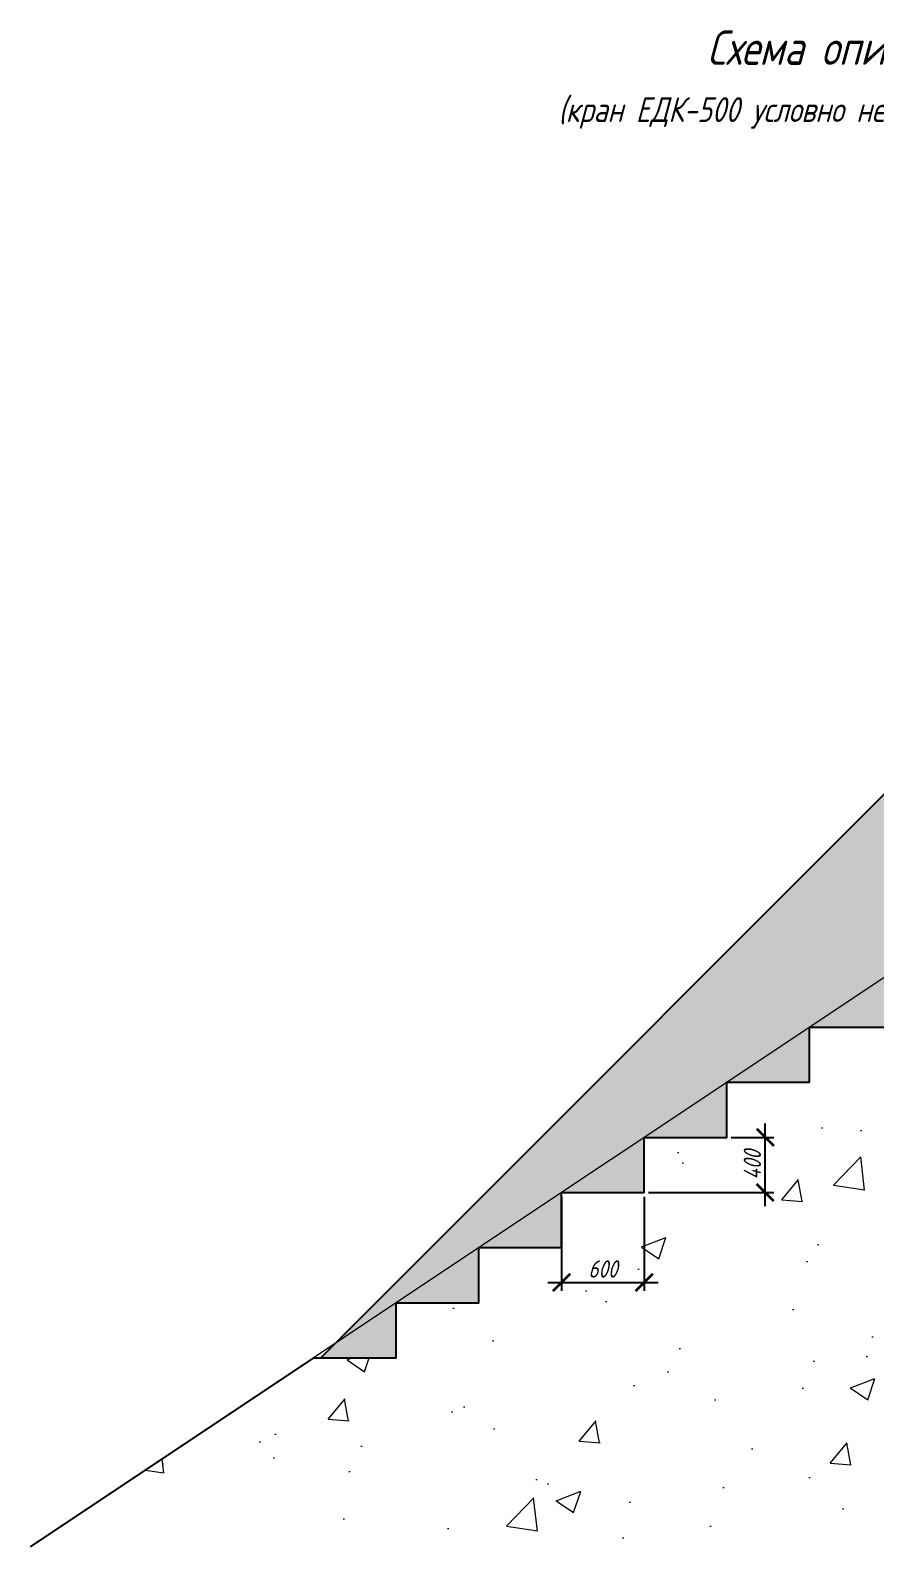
# Model space of a CAD drawing. Extents: x -47970 to 37163, y -191118 to -99096.
# Drawn here: x 22046 to 28173, y -159461 to -148459 of the extents above; entities that cross this region are included whole.
import ezdxf

# ---------------------------------------------------------------- set-up
doc = ezdxf.new("R2010")
doc.units = 0
doc.header["$LTSCALE"] = 45
doc.header["$MEASUREMENT"] = 0
doc.linetypes.add('HIDDEN', pattern=[9.524999999999999, 6.35, -3.175])
doc.layers.get('0').update_dxf_attribs({"linetype": 'CONTINUOUS'})
doc.layers.get('Defpoints').update_dxf_attribs({"color": 40, "linetype": 'CONTINUOUS'})
for name, color, linetype, lineweight in [('второстепенные', 7, 'CONTINUOUS', 25), ('невидимые', 7, 'HIDDEN', 18), ('размеры', 7, 'CONTINUOUS', 15), ('текст', 7, 'CONTINUOUS', 18), ('штриховка', 7, 'CONTINUOUS', 9)]:
    doc.layers.add(name, color=color, linetype=linetype, lineweight=lineweight)
doc.styles.add('ГОСТ 2.304', font='CS_Gost2304.shx')
doc.styles.add('Желдор проект', font='CS_Gost2304.shx', dxfattribs={"oblique": 15})
doc.dimstyles.new('СПДС', dxfattribs={"dimscale": 100, "dimtxt": 2.5, "dimasz": 2.5, "dimexe": 1.25, "dimexo": 0.625, "dimtad": 1, "dimdec": 0, "dimrnd": 0.001, "dimtxsty": 'ГОСТ 2.304', "dimblk": 'ARCHTICK', "dimblk1": 'ARCHTICK', "dimblk2": 'ARCHTICK', "dimcen": 2.5, "dimdle": 2, "dimadec": 0, "dimazin": 2, "dimtfac": 0.75, "dimtdec": 4, "dimtmove": 1, "dimatfit": 3, "dimfxl": 1, "dimtolj": 1, "dimarcsym": 1})

# ---------------------------------------------------------------- blocks, each defined once
blk = doc.blocks.new('_ArchTick')
at = {"color": 0, "linetype": 'ByBlock', "lineweight": 30, "const_width": 0.15}
blk.add_lwpolyline([(-0.5, -0.5), (0.5, 0.5)], dxfattribs=at)
blk = doc.blocks.new('*D284')
at = {"layer": 'Defpoints', "color": 0, "ltscale": 1000, "transparency": 16777216}
for p in [(25901.00388260791, -156890.8297324111), (26501.00388260814, -156890.829732411), (26501.00388260814, -157543.0554445295)]:
    blk.add_point(p, dxfattribs=at)
at = {"layer": 'размеры', "color": 0, "lineweight": -2, "ltscale": 1000, "transparency": 16777216}
for p, q in [((25901.00388260791, -156922.0797324111), (25901.00388260791, -157605.5554445295)), ((26501.00388260814, -156922.079732411), (26501.00388260814, -157605.5554445295)), ((25801.00388260791, -157543.0554445295), (26601.00388260814, -157543.0554445295))]:
    blk.add_line(p, q, dxfattribs=at)
at = {"layer": 'размеры', "color": 0, "lineweight": -2, "ltscale": 1000, "transparency": 16777216, "xscale": 125, "yscale": 125, "zscale": 125, "rotation": 180}
blk.add_blockref('_ArchTick', (25901.00388260791, -157543.0554445295), dxfattribs=at)
at = {"layer": 'размеры', "color": 0, "lineweight": -2, "ltscale": 1000, "transparency": 16777216, "xscale": 125, "yscale": 125, "zscale": 125}
blk.add_blockref('_ArchTick', (26501.00388260814, -157543.0554445295), dxfattribs=at)
at = {"layer": 'размеры', "color": 0, "ltscale": 1000, "transparency": 16777216, "insert": (26201.00388260803, -157445.6883185453), "char_height": 125, "attachment_point": 5, "style": 'Желдор проект'}
blk.add_mtext('\\A1;600', dxfattribs=at)
blk = doc.blocks.new('*D285')
at = {"layer": 'Defpoints', "color": 0, "ltscale": 1000, "transparency": 16777216}
for p in [(27101.00388260816, -156490.829732411), (27379.25745016805, -156490.829732411), (26501.00388260816, -156890.829732411)]:
    blk.add_point(p, dxfattribs=at)
at = {"layer": 'размеры', "color": 0, "lineweight": -2, "ltscale": 1000, "transparency": 16777216}
for p, q in [((27379.25745016805, -156990.829732411), (27379.25745016805, -156390.829732411)), ((27132.25388260816, -156490.829732411), (27441.75745016805, -156490.829732411)), ((26532.25388260816, -156890.829732411), (27441.75745016805, -156890.829732411))]:
    blk.add_line(p, q, dxfattribs=at)
at = {"layer": 'размеры', "color": 0, "lineweight": -2, "ltscale": 1000, "transparency": 16777216, "xscale": 125, "yscale": 125, "zscale": 125}
for p, rotation in [((27379.25745016805, -156490.829732411), 90), ((27379.25745016805, -156890.829732411), 270)]:
    blk.add_blockref('_ArchTick', p, dxfattribs=dict(at, rotation=rotation))
at = {"layer": 'размеры', "color": 0, "ltscale": 1000, "transparency": 16777216, "insert": (27285.507450168, -156690.829732411), "char_height": 125, "attachment_point": 5, "rotation": 90, "style": 'Желдор проект'}
blk.add_mtext('\\A1;400', dxfattribs=at)

msp = doc.modelspace()

# ---------------------------------------------------------------- hatches: boundary and pattern name
h = msp.add_hatch()
h.set_pattern_fill('AR-CONC', scale=2, angle=40, style=0)
h.set_pattern_definition([(90, (-1900534.26738373, -814397.148370533), (299.6140000000001, 209.792), [38.1, -419.1]), (35.00000000000004, (-1900534.26738373, -814397.148370533), (-299.6140000090971, 247.4080000005481), [30.48, -335.28116834]), (140.4514447, (-1900509.29962975, -814379.665760979), (9.266435085919511e-06, 457.1999874507843), [32.3800176, -356.1804892]), (86.1842, (-1900599.574604874, -814319.3182551123), (469.3657607979472, 284.0799140850408), [57.15, -628.65]), (136.63555761, (-1900560.460857362, -814295.6449128771), (45.63934091890718, 684.2796873744336), [48.57004627999991, -534.2712163199986]), (31.18415117000001, (-1900599.574604874, -814319.3182551123), (45.63934095522023, 684.2796873730811), [45.71993414, -502.91946384]), (61, (-1900544.332741878, -814306.1221733952), (363.7563284507673, 38.23233072457188), [38.1, -419.1]), (6.000000000000059, (-1900544.332741878, -814306.1221733952), (-142.1012841751886, 361.6434920255061), [30.47999999999996, -335.2799999999993]), (111.451445, (-1900514.01971445, -814302.9361459205), (221.6550425354733, 399.8758237719885), [32.38001759999992, -356.1798751999993]), (77.5, (-1900534.26738373, -814397.148370533), (-103.9698479342228, 133.5164671344122), [0, -331.216, 0, -340.36, 0, -336.55]), (47.5, (-1900534.26738373, -814397.148370533), (-26.41600213451466, 239.3872475858923), [0, -194.056, 0, -323.596, 0, -128.27]), (7.499999999999998, (-1900621.047962424, -814469.9659221089), (215.101575248667, 165.5349641232995), [0, -127, 0, -396.24, 0, -525.78]), (357.5000000000001, (-1900659.963020135, -814502.6195326808), (194.2594057409798, 229.3868491840832), [0, -165.1, 0, -263.144, 0, -373.38])])
h.paths.add_polyline_path([(28901.00388260814, -154890.8297324111), (29501.00388260814, -154890.8297324111), (29501.00388260791, -154490.8297324112), (30101.00388260814, -154490.8297324113), (30101.00388260814, -154090.8297324112), (30701.00388260814, -154090.8297324111), (30701.00388260814, -153690.8297324112), (31460.53461455088, -153413.9143574646), (31800.42323816498, -153289.9952299168), (31924.30150292045, -153244.8307689017), (29000.06507335976, -153244.8307689017), (24260.19056433602, -157984.7052779256), (24154.06610985077, -158090.8297324108), (24701.00388260814, -158090.8297324108), (24701.00388260814, -157690.8297324108), (25301.00388260814, -157690.829732411), (25301.00388260814, -157290.8297324108), (25901.00388260814, -157290.829732411), (25901.00388260791, -156890.829732411), (26501.00388260814, -156890.829732411), (26501.00388260814, -156490.829732411), (27101.00388260814, -156490.829732411), (27101.00388260814, -156090.829732411), (27701.00388260814, -156090.829732411), (27701.00388260791, -155690.8297324111), (28301.00388260814, -155690.8297324111), (28301.00388260814, -155290.8297324111), (28901.00388260814, -155290.8297324111)])
at = {"layer": 'штриховка'}
h = msp.add_hatch(dxfattribs=at)
h.set_pattern_fill('AR-CONC', color=256, scale=10)
h.set_pattern_definition([(49.99999999999999, (-1885639.382893264, -824168.7074953848), (1821.84668996004, -159.3908553890309), [190.5, -2095.5]), (355, (-1885639.382893264, -824168.7074953848), (-352.4342142496934, 1910.568452390351), [152.4, -1676.4058417]), (100.4514447, (-1885487.562823264, -824181.9900303849), (1469.412470903533, 1751.177519121951), [161.900088, -1780.902446]), (46.18420000000002, (-1885639.382893264, -823660.7074953848), (2710.790408921299, -420.4232793272715), [285.7499999999994, -3143.249999999995]), (96.63555760999992, (-1885413.483893264, -823695.7424953848), (2374.04134051503, 2474.261245977215), [242.8502314, -2671.3560816]), (351.1841511700001, (-1885639.382893264, -823660.7074953848), (2374.04134064977, 2474.261245855327), [228.5996707, -2514.5973192]), (21, (-1885385.382893264, -823787.7074953848), (1516.143912691325, -1022.651981870876), [190.5, -2095.5]), (326.0000000000001, (-1885385.382893264, -823787.7074953848), (618.0202834764707, 1841.879661223193), [152.4, -1676.4]), (71.45144499999999, (-1885259.037567264, -823872.9284943847), (2134.164192787161, 819.2276888590525), [161.900088, -1780.899376]), (37.50000000000001, (-1885639.382893264, -824168.7074953848), (30.88603250591817, 845.550388731531), [0, -1656.08, 0, -1701.8, 0, -1682.75]), (7.499999999999999, (-1885639.382893264, -824168.7074953848), (668.1966251030575, 1001.805748181195), [0, -970.28, 0, -1617.98, 0, -641.35]), (327.5, (-1886205.802893264, -824168.7074953848), (1355.905951668714, -57.28743992673444), [0, -635, 0, -1981.2, 0, -2628.9]), (317.5, (-1886459.802893264, -824168.7074953848), (1481.29181386018, 254.2649103333303), [0, -825.5, 0, -1315.72, 0, -1866.9])])
h.paths.add_polyline_path([(34300.06534649199, -153143.3232341415), (32220.06534649385, -153136.998982518), (31300.06534649199, -153472.4194391725), (31300.06534649199, -153690.8297324112), (30701.00388260814, -153690.8297324112), (30701.00388260814, -154090.8297324111), (30101.00388260814, -154090.8297324112), (30101.00388260814, -154490.8297324113), (29501.00388260791, -154490.8297324112), (29501.00388260814, -154890.8297324111), (28901.00388260814, -154890.8297324111), (28901.00388260814, -155290.8297324111), (28301.00388260814, -155290.8297324111), (28301.00388260814, -155690.8297324111), (27701.00388260791, -155690.8297324111), (27701.00388260814, -156090.829732411), (27101.00388260814, -156090.829732411), (27101.00388260814, -156490.829732411), (26501.00388260814, -156490.829732411), (26501.00388260814, -156890.829732411), (25901.00388260791, -156890.829732411), (25901.00388260814, -157290.829732411), (25301.00388260814, -157290.8297324108), (25301.00388260814, -157690.829732411), (24701.00388260814, -157690.8297324108), (24701.00388260814, -158090.8297324108), (24101.00388260814, -158090.8297324108), (22046.33040253026, -159460.6120524625), (34300.06534649199, -159460.6120524625)])

# ---------------------------------------------------------------- linework, layer by layer
at = {"layer": 'второстепенные', "ltscale": 1000}
for points in [[(29000.06507335976, -153244.8307689017), (24260.19056433602, -157984.7052779256), (24154.06610985077, -158090.8297324108), (24701.00388260814, -158090.8297324108), (24701.00388260814, -157690.8297324108), (25301.00388260814, -157690.829732411), (25301.00388260814, -157290.8297324108), (25901.00388260814, -157290.829732411), (25901.00388260791, -156890.829732411), (26501.00388260814, -156890.829732411), (26501.00388260814, -156490.829732411), (27101.00388260814, -156490.829732411), (27101.00388260814, -156090.829732411), (27701.00388260814, -156090.829732411), (27701.00388260791, -155690.8297324111), (28301.00388260814, -155690.8297324111)], [(24101.00388260814, -158090.8297324108), (24701.00388260814, -158090.8297324108), (24701.00388260814, -157690.829732411), (25301.00388260814, -157690.8297324108), (25301.00388260814, -157290.8297324108), (25901.00388260814, -157290.829732411), (25901.00388260814, -156890.829732411), (26501.00388260814, -156890.829732411), (26501.00388260814, -156490.829732411), (27101.00388260814, -156490.829732411), (27101.00388260814, -156090.829732411), (27701.00388260814, -156090.829732411), (27701.00388260814, -155690.8297324111), (28301.00388260814, -155690.8297324111), (28301.00388260814, -155290.8297324111), (28901.00388260814, -155290.8297324111), (28901.00388260814, -154890.8297324111), (29501.00388260814, -154890.8297324111), (29501.00388260814, -154490.8297324112), (30101.00388260814, -154490.8297324111), (30101.00388260814, -154090.8297324112), (30701.00388260814, -154090.8297324111), (30701.00388260814, -153690.8297324112)], [(24101.00388260814, -158090.8297324108), (22046.33040253026, -159460.6120524625)]]:
    msp.add_lwpolyline(points, dxfattribs=at)
at = {"layer": 'невидимые', "ltscale": 50}
msp.add_lwpolyline([(30701.00388260814, -153690.8297324112), (24101.00388260814, -158090.8297324108)], dxfattribs=at)

# ---------------------------------------------------------------- texts
at = {"layer": 'текст', "style": 'Желдор проект', "oblique": 15}
for s, height, p in [('Схема опирания', 250, (26957.01464438384, -148709.4710912447)), ('(кран ЕДК-500 условно не показан)', 180, (25877.29743040811, -149123.8194202826))]:
    msp.add_text(s, height=height, dxfattribs=at).set_placement(p)

# ---------------------------------------------------------------- dimensions: what is measured, and where the dimension line sits
at = {"layer": 'размеры', "ltscale": 1000}
dim = msp.add_linear_dim(base=(27379.25745016805, -156490.829732411), p1=(26501.00388260814, -156890.829732411), p2=(27101.00388260814, -156490.829732411), angle=90, dimstyle='СПДС', override={"dimscale": 50, "dimlfac": 1, "dimtxsty": 'Желдор проект', "dimblk1": 'ArchTick', "dimblk2": 'ArchTick', "dimsah": 1, "dimfxl": 1.25, "dimtolj": 1}, dxfattribs=at)
dim.commit()
dim.dimension.update_dxf_attribs({"geometry": '*D285', "text_midpoint": (27285.507450168, -156690.829732411)})
dim = msp.add_linear_dim(base=(26501.00388260814, -157543.0554445295), p1=(25901.00388260791, -156890.8297324111), p2=(26501.00388260814, -156890.829732411), dimstyle='СПДС', override={"dimscale": 50, "dimlfac": 1, "dimtxsty": 'Желдор проект', "dimblk1": 'ArchTick', "dimblk2": 'ArchTick', "dimsah": 1, "dimfxl": 1.25, "dimtolj": 1}, dxfattribs=at)
dim.commit()
dim.dimension.update_dxf_attribs({"geometry": '*D284', "text_midpoint": (26201.00388260803, -157445.6883185453)})

doc.saveas('drawing.dxf')
